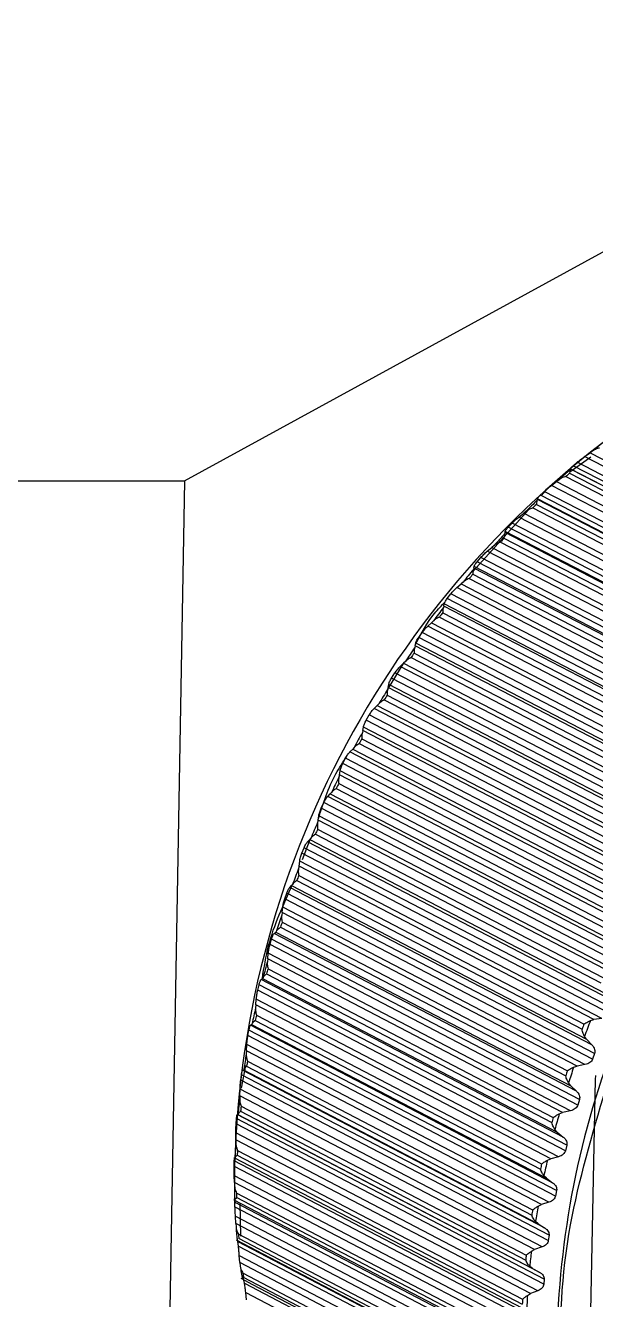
# Model space of a CAD drawing. Header units: millimetres. Extents: x 0 to 279, y 0 to 216.
# Drawn here: x 97.916 to 99.852, y 53.531 to 57.854 of the extents above; entities that cross this region are included whole.
import ezdxf

# ---------------------------------------------------------------- set-up
doc = ezdxf.new("R2010")
doc.units = ezdxf.units.MM

msp = doc.modelspace()

# ---------------------------------------------------------------- linework, layer by layer
at = {"color": 7, "linetype": 'Continuous', "lineweight": 25}
for p, q in [((98.456, 56.3089), (102.401, 58.4647)), ((99.7645, 56.339), (99.8354, 56.39)), ((99.8147, 56.391), (99.8332, 56.4041)), ((100.8417, 55.8593), (99.8147, 56.391)), ((99.8423, 56.4107), (99.8332, 56.4041)), ((99.8332, 56.4041), (100.8356, 55.8852)), ((99.7638, 56.3346), (100.7333, 55.8325)), ((99.7674, 56.3489), (99.7661, 56.3502)), ((100.7932, 55.8184), (99.7661, 56.3502)), ((99.7674, 56.3489), (99.7667, 56.3472)), ((100.7698, 55.8299), (99.7674, 56.3489)), ((99.7759, 56.3603), (99.7897, 56.3719)), ((100.8219, 55.8187), (99.7759, 56.3603)), ((100.8357, 55.8303), (99.7897, 56.3719)), ((96.9124, 56.3089), (98.456, 56.3089)), ((98.456, 56.3089), (98.3844, 52.2561)), ((99.702, 56.2932), (99.7194, 56.3062)), ((100.729, 55.7612), (99.702, 56.2932)), ((99.7281, 56.3129), (99.7194, 56.3062)), ((99.7194, 56.3062), (100.7218, 55.7871)), ((99.7511, 56.3233), (100.7207, 55.8212)), ((99.6549, 56.2455), (99.6539, 56.2431)), ((99.6549, 56.2455), (99.6544, 56.2484)), ((100.6813, 55.7164), (99.6544, 56.2484)), ((100.6573, 55.7263), (99.6549, 56.2455)), ((99.6645, 56.2605), (99.6779, 56.2732)), ((100.7104, 55.7187), (99.6645, 56.2605)), ((100.7239, 55.7314), (99.6779, 56.2732)), ((99.436, 56.0029), (99.6258, 56.2117)), ((99.6162, 56.2056), (99.6081, 56.199)), ((99.6386, 56.2168), (100.6081, 55.7145)), ((99.651, 56.2291), (100.6205, 55.7268)), ((99.5556, 56.1517), (99.5687, 56.1654)), ((100.6147, 55.6234), (99.5687, 56.1654)), ((99.5917, 56.1861), (99.6081, 56.199)), ((100.6186, 55.6539), (99.5917, 56.1861)), ((99.6081, 56.199), (100.6104, 55.6796)), ((99.5411, 56.1146), (100.5106, 55.6121)), ((99.5453, 56.1332), (99.544, 56.13)), ((99.5453, 56.1332), (99.5453, 56.1375)), ((100.5723, 55.6053), (99.5453, 56.1375)), ((100.5476, 55.6137), (99.5453, 56.1332)), ((100.6016, 55.6096), (99.5556, 56.1517)), ((99.4845, 56.0703), (99.4998, 56.0829)), ((100.5114, 55.538), (99.4845, 56.0703)), ((99.5074, 56.0896), (99.4998, 56.0829)), ((99.4998, 56.0829), (100.502, 55.5634)), ((99.5291, 56.1014), (100.4986, 55.5989)), ((99.4501, 56.0344), (99.4628, 56.0491)), ((100.496, 55.4921), (99.4501, 56.0344)), ((100.5086, 55.5069), (99.4628, 56.0491)), ((99.4349, 55.9919), (100.4043, 55.4892)), ((99.4391, 56.0124), (99.4376, 56.0085)), ((99.4391, 56.0124), (99.4397, 56.0183)), ((100.4413, 55.4927), (99.4391, 56.0124)), ((100.4666, 55.4858), (99.4397, 56.0183)), ((99.3811, 55.9467), (99.3953, 55.9589)), ((100.4079, 55.4141), (99.3811, 55.9467)), ((99.4024, 55.9655), (99.3953, 55.9589)), ((99.3953, 55.9589), (100.3975, 55.4391)), ((99.4233, 55.9778), (100.3927, 55.475)), ((99.3485, 55.9095), (99.3606, 55.9251)), ((100.3943, 55.367), (99.3485, 55.9095)), ((100.4065, 55.3826), (99.3606, 55.9251)), ((99.3329, 55.8616), (100.3022, 55.3587)), ((99.337, 55.8841), (99.3355, 55.8794)), ((99.337, 55.8841), (99.3381, 55.8915)), ((100.3392, 55.3642), (99.337, 55.8841)), ((100.3649, 55.3588), (99.3381, 55.8915)), ((99.2822, 55.8159), (99.2952, 55.8276)), ((100.3089, 55.2831), (99.2822, 55.8159)), ((99.3018, 55.834), (99.2952, 55.8276)), ((99.2952, 55.8276), (100.2973, 55.3076)), ((99.3219, 55.8467), (100.2912, 55.3438)), ((99.2514, 55.7777), (99.263, 55.7941)), ((100.2972, 55.235), (99.2514, 55.7777)), ((100.3087, 55.2514), (99.263, 55.7941)), ((99.2358, 55.7246), (100.2051, 55.2215)), ((99.2398, 55.749), (99.2381, 55.7436)), ((99.2398, 55.749), (99.2412, 55.7579)), ((100.2419, 55.2288), (99.2398, 55.749)), ((100.268, 55.225), (99.2412, 55.7579)), ((99.1458, 55.6), (99.2025, 55.6922)), ((99.1882, 55.6788), (99.2001, 55.6898)), ((99.2062, 55.696), (99.2001, 55.6898)), ((99.2001, 55.6898), (100.2022, 55.1696)), ((99.2254, 55.709), (100.1946, 55.2059)), ((99.1596, 55.6398), (99.1705, 55.6569)), ((100.2052, 55.0969), (99.1596, 55.6398)), ((100.2161, 55.114), (99.1705, 55.6569)), ((100.2149, 55.1458), (99.1882, 55.6788)), ((99.1479, 55.6079), (99.1461, 55.6018)), ((99.1479, 55.6079), (99.1497, 55.6183)), ((100.1499, 55.0875), (99.1479, 55.6079)), ((100.1763, 55.0852), (99.1497, 55.6183)), ((99.1162, 55.5524), (99.1107, 55.5465)), ((99.1345, 55.5656), (100.1036, 55.0622)), ((99.1443, 55.5818), (100.1135, 55.0784)), ((99.0735, 55.4968), (99.0837, 55.5145)), ((100.1292, 54.9713), (99.0837, 55.5145)), ((99.1, 55.5362), (99.1107, 55.5465)), ((100.1265, 55.0029), (99.1, 55.5362)), ((99.1107, 55.5465), (100.1127, 55.026)), ((99.062, 55.4617), (99.064, 55.4736)), ((100.0905, 54.9403), (99.064, 55.4736)), ((100.119, 54.9535), (99.0735, 55.4968)), ((99.0588, 55.434), (100.0279, 54.9304)), ((99.062, 55.4617), (99.0602, 55.455)), ((100.0639, 54.9411), (99.062, 55.4617)), ((99.0179, 55.389), (99.0275, 55.3984)), ((100.0443, 54.8555), (99.0179, 55.389)), ((99.0325, 55.4041), (99.0275, 55.3984)), ((99.0275, 55.3984), (100.0293, 54.8777)), ((99.0497, 55.4173), (100.0188, 54.9137)), ((98.9937, 55.3494), (99.003, 55.3676)), ((100.0391, 54.8059), (98.9937, 55.3494)), ((100.0485, 54.8241), (99.003, 55.3676)), ((98.9826, 55.3114), (98.9808, 55.304)), ((98.9826, 55.3114), (98.9847, 55.3248)), ((99.9843, 54.7905), (98.9826, 55.3114)), ((100.0111, 54.7911), (98.9847, 55.3248)), ((98.9554, 55.2519), (98.951, 55.2466)), ((98.9716, 55.2651), (99.9406, 54.7612)), ((98.98, 55.2821), (99.9489, 54.7783)), ((98.9206, 55.1986), (98.9292, 55.2171)), ((99.9745, 54.6735), (98.9292, 55.2171)), ((98.9425, 55.2381), (98.951, 55.2466)), ((99.9688, 54.7044), (98.9425, 55.2381)), ((98.951, 55.2466), (99.9527, 54.7257)), ((98.9101, 55.1578), (98.9123, 55.1726)), ((99.9386, 54.6388), (98.9123, 55.1726)), ((99.966, 54.6549), (98.9206, 55.1986)), ((98.9082, 55.1272), (99.8771, 54.6232)), ((98.9101, 55.1578), (98.9084, 55.1498)), ((99.9118, 54.6367), (98.9101, 55.1578)), ((98.8564, 55.0242), (98.8842, 55.0951)), ((98.8742, 55.0845), (98.8816, 55.0919)), ((99.9005, 54.5506), (98.8742, 55.0845)), ((98.8855, 55.0968), (98.8816, 55.0919)), ((98.8816, 55.0919), (99.8833, 54.5708)), ((98.9007, 55.1098), (99.8696, 54.6058)), ((98.8548, 55.0453), (98.8625, 55.0641)), ((99.9, 54.5014), (98.8548, 55.0453)), ((99.9077, 54.5202), (98.8625, 55.0641)), ((98.8451, 55.0019), (98.8435, 54.9933)), ((98.8451, 55.0019), (98.8473, 55.0181)), ((99.8467, 54.4807), (98.8451, 55.0019)), ((99.8735, 54.484), (98.8473, 55.0181)), ((98.8374, 54.9525), (99.8061, 54.4483)), ((98.844, 54.97), (99.8128, 54.4658)), ((98.7967, 54.8905), (98.8034, 54.9095)), ((99.8485, 54.3654), (98.8034, 54.9095)), ((98.8136, 54.9291), (98.8199, 54.9354)), ((99.8397, 54.395), (98.8136, 54.9291)), ((98.8233, 54.9398), (98.8199, 54.9354)), ((98.8199, 54.9354), (99.8214, 54.414)), ((98.788, 54.8447), (98.79, 54.8622)), ((99.816, 54.328), (98.79, 54.8622)), ((99.8418, 54.3464), (98.7967, 54.8905)), ((98.788, 54.8447), (98.7865, 54.8356)), ((99.7894, 54.3233), (98.788, 54.8447)), ((98.7609, 54.7729), (98.7662, 54.7779)), ((98.769, 54.7818), (98.7662, 54.7779)), ((98.7662, 54.7779), (99.7676, 54.2564)), ((98.782, 54.7941), (99.7506, 54.2897)), ((98.7878, 54.8118), (99.7564, 54.3074)), ((98.7466, 54.7352), (98.7522, 54.7541)), ((99.7915, 54.1909), (98.7466, 54.7352)), ((99.7972, 54.2099), (98.7522, 54.7541)), ((99.7868, 54.2385), (98.7609, 54.7729)), ((98.739, 54.6872), (98.7378, 54.6775)), ((98.739, 54.6872), (98.7408, 54.7059)), ((99.7403, 54.1656), (98.739, 54.6872)), ((99.7667, 54.1715), (98.7408, 54.7059)), ((98.7398, 54.6533), (99.7083, 54.1487)), ((98.7165, 54.6168), (98.7208, 54.6206)), ((99.7423, 54.0823), (98.7165, 54.6168)), ((98.7231, 54.6239), (98.7208, 54.6206)), ((98.7208, 54.6206), (99.722, 54.0988)), ((98.735, 54.6357), (99.7035, 54.1311)), ((98.7047, 54.5803), (98.7094, 54.5991)), ((99.7495, 54.0358), (98.7047, 54.5803)), ((99.7542, 54.0547), (98.7094, 54.5991)), ((98.6986, 54.5304), (98.6975, 54.5202)), ((98.6986, 54.5304), (98.7, 54.5502)), ((99.6997, 54.0085), (98.6986, 54.5304)), ((99.7258, 54.0156), (98.7, 54.5502)), ((98.6967, 54.4782), (99.665, 53.9734)), ((98.7005, 54.4956), (99.6688, 53.9909)), ((99.8347, 54.4775), (99.8467, 54.4807)), ((99.8735, 54.484), (99.8467, 54.4807)), ((98.6715, 54.4267), (98.6751, 54.4454)), ((99.7198, 53.9007), (98.6751, 54.4454)), ((98.6806, 54.4619), (98.684, 54.4643)), ((99.7063, 53.9271), (98.6806, 54.4619)), ((98.6859, 54.467), (98.684, 54.4643)), ((98.684, 54.4643), (99.6851, 53.9424)), ((98.6669, 54.3751), (98.6679, 54.396)), ((99.6936, 53.8612), (98.6679, 54.396)), ((99.7162, 53.8821), (98.6715, 54.4267)), ((99.8214, 54.414), (99.8144, 54.4239)), ((99.8214, 54.414), (99.8397, 54.395)), ((98.6669, 54.3751), (98.6661, 54.3645)), ((99.6679, 53.8531), (98.6669, 54.3751)), ((99.8485, 54.3654), (99.8418, 54.3464)), ((98.6494, 54.2477), (98.6642, 54.3252)), ((98.6535, 54.309), (98.6561, 54.31)), ((99.6791, 53.7741), (98.6535, 54.309)), ((98.6575, 54.3122), (98.6561, 54.31)), ((98.6561, 54.31), (99.6571, 53.7879)), ((98.6671, 54.3226), (99.6353, 53.8176)), ((98.67, 54.3397), (99.6382, 53.8348)), ((99.7776, 54.3195), (99.7894, 54.3233)), ((99.816, 54.328), (99.7894, 54.3233)), ((98.647, 54.2755), (98.6496, 54.2938)), ((99.6915, 53.7307), (98.647, 54.2755)), ((99.6941, 53.749), (98.6496, 54.2938)), ((99.7676, 54.2564), (99.76, 54.2657)), ((99.7676, 54.2564), (99.7868, 54.2385)), ((99.8215, 52.7181), (99.8513, 54.2771)), ((99.8513, 54.2771), (99.8525, 54.2913)), ((98.6441, 54.2224), (98.6437, 54.2115)), ((98.6441, 54.2224), (98.6447, 54.2443)), ((99.645, 53.7003), (98.6441, 54.2224)), ((99.6702, 53.7093), (98.6447, 54.2443)), ((98.6467, 54.1698), (99.6147, 53.6647)), ((98.6485, 54.1866), (99.6166, 53.6815)), ((99.7667, 54.1715), (99.7403, 54.1656)), ((99.7972, 54.2099), (99.7915, 54.1909)), ((98.6315, 54.1276), (98.6329, 54.1454)), ((99.6759, 53.5826), (98.6315, 54.1276)), ((99.6773, 53.6005), (98.6329, 54.1454)), ((98.6354, 54.1591), (98.6372, 54.1587)), ((99.6608, 53.6241), (98.6354, 54.1591)), ((98.6381, 54.1602), (98.6372, 54.1587)), ((98.6372, 54.1587), (99.638, 53.6365)), ((99.7287, 54.1613), (99.7403, 54.1656)), ((98.6304, 54.0733), (98.6304, 54.0961)), ((99.6558, 53.5609), (98.6304, 54.0961)), ((99.722, 54.0988), (99.714, 54.1076)), ((99.722, 54.0988), (99.7423, 54.0823)), ((98.6304, 54.0733), (98.6303, 54.062)), ((99.6311, 53.551), (98.6304, 54.0733)), ((99.7542, 54.0547), (99.7495, 54.0358)), ((98.625, 53.9838), (98.6253, 54.0011)), ((99.6695, 53.456), (98.6253, 54.0011)), ((98.6262, 54.0119), (99.6272, 53.4893)), ((98.6264, 54.0133), (98.6274, 54.0113)), ((98.6279, 54.0122), (98.6274, 54.0113)), ((98.6354, 54.0208), (99.6033, 53.5156)), ((98.6362, 54.0372), (99.6041, 53.5319)), ((99.6883, 54.0038), (99.6997, 54.0085)), ((99.7258, 54.0156), (99.6997, 54.0085)), ((98.625, 53.9838), (99.6692, 53.4387)), ((98.6259, 53.9286), (98.6253, 53.9522)), ((98.6253, 53.9522), (99.6505, 53.4169)), ((98.6259, 53.9286), (98.6262, 53.9171)), ((99.6265, 53.4062), (98.6259, 53.9286)), ((99.6851, 53.9424), (99.6766, 53.9506)), ((99.6851, 53.9424), (99.7063, 53.9271)), ((98.6241, 53.8698), (99.625, 53.3471)), ((98.6256, 53.8875), (98.627, 53.857)), ((98.6264, 53.8722), (98.6267, 53.8688)), ((98.6269, 53.869), (98.6267, 53.8688)), ((99.6008, 53.387), (98.6331, 53.8924)), ((99.601, 53.3712), (98.6333, 53.8766)), ((99.7198, 53.9007), (99.7162, 53.8821)), ((98.6275, 53.8452), (98.6268, 53.8618)), ((98.6268, 53.8618), (99.6708, 53.3165)), ((98.6275, 53.8452), (99.6716, 53.2999)), ((99.6567, 53.8479), (99.6679, 53.8531)), ((99.6936, 53.8612), (99.6679, 53.8531)), ((98.6306, 53.7893), (98.6292, 53.8135)), ((98.6292, 53.8135), (99.6543, 53.2781)), ((98.6306, 53.7893), (98.6312, 53.7775)), ((99.631, 53.2667), (98.6306, 53.7893)), ((99.6571, 53.7879), (99.648, 53.7955)), ((99.6571, 53.7879), (99.6791, 53.7741)), ((99.6068, 53.2476), (98.6392, 53.7531)), ((99.6081, 53.2325), (98.6405, 53.738)), ((99.6941, 53.749), (99.6915, 53.7307)), ((98.6312, 53.7333), (99.6319, 53.2105)), ((98.6391, 53.7124), (98.6372, 53.7283)), ((98.6372, 53.7283), (99.6811, 53.1829)), ((98.6391, 53.7124), (99.683, 53.1671)), ((99.6341, 53.6947), (99.645, 53.7003)), ((99.6702, 53.7093), (99.645, 53.7003)), ((98.6444, 53.6561), (98.6423, 53.6809)), ((98.6423, 53.6809), (99.6672, 53.1454)), ((98.6444, 53.6561), (98.6455, 53.6442)), ((99.6447, 53.1335), (98.6444, 53.6561)), ((99.622, 53.1146), (98.6545, 53.6202)), ((99.638, 53.6365), (99.6285, 53.6434)), ((99.638, 53.6365), (99.6608, 53.6241)), ((98.6473, 53.6032), (98.6871, 53.5823)), ((98.6597, 53.5865), (98.6567, 53.6014)), ((99.6243, 53.1002), (98.6568, 53.6058)), ((98.6597, 53.5865), (99.7034, 53.041)), ((98.6871, 53.5823), (99.6479, 53.0802)), ((99.6773, 53.6005), (99.6759, 53.5826)), ((98.6673, 53.5301), (98.6643, 53.5553)), ((98.6643, 53.5553), (99.6891, 53.0197)), ((99.6206, 53.5451), (99.6311, 53.551)), ((99.6558, 53.5609), (99.6311, 53.551))]:
    msp.add_line(p, q, dxfattribs=at)
at = {"color": 8, "linetype": 'Continuous', "lineweight": 25}
msp.add_line((98.6474, 53.7459), (98.6451, 53.8589), dxfattribs=at)
at = {"color": 7, "linetype": 'Continuous', "lineweight": 25}
for centre, radius, start, end in [((101.8178, 53.9042), 3.1923, 124.8766, 180.3002), ((101.3597, 54.528), 2.4181, 127.6829, 128.8676), ((101.5191, 54.3379), 2.6661, 131.0923, 132.2025), ((101.5345, 54.3307), 2.6741, 131.4664, 131.8292), ((101.6831, 54.1634), 2.9057, 134.2953, 135.3437), ((101.6991, 54.1557), 2.9144, 134.6485, 134.9912), ((101.8445, 54.0092), 3.1289, 137.328, 138.3261), ((101.861, 54.0011), 3.1383, 137.6642, 137.9905), ((101.9955, 53.8791), 3.3283, 140.2227, 141.1806), ((102.0125, 53.8705), 3.3383, 140.5453, 140.8584), ((102.1284, 53.7754), 3.4968, 143.0084, 143.9353), ((102.1457, 53.7666), 3.5073, 143.3205, 143.6235), ((102.236, 53.6995), 3.6285, 145.7113, 146.6157), ((102.2536, 53.6903), 3.6394, 146.0159, 146.3115), ((102.3118, 53.6509), 3.7185, 148.3558, 149.2456), ((102.3297, 53.6417), 3.7297, 148.6554, 148.9462), ((102.3508, 53.6283), 3.7636, 150.9647, 151.8473), ((102.3688, 53.619), 3.7749, 151.2618, 151.5503), ((102.3493, 53.6289), 3.762, 153.5598, 154.4427), ((102.3673, 53.6195), 3.7734, 153.8569, 154.1455), ((102.3055, 53.6488), 3.7139, 156.1628, 157.0533), ((102.3234, 53.6395), 3.7251, 156.4624, 156.7535), ((102.2194, 53.6836), 3.621, 158.7953, 159.701), ((102.2369, 53.6744), 3.6319, 159.1, 159.3961), ((102.0926, 53.7281), 3.4867, 161.48, 162.4088), ((102.1098, 53.719), 3.4972, 161.7925, 162.096), ((101.929, 53.777), 3.3159, 164.2407, 165.201), ((101.9457, 53.7681), 3.3259, 164.5637, 164.8775), ((101.7337, 53.825), 3.1147, 167.103, 168.1041), ((101.7498, 53.8162), 3.1241, 167.4396, 167.7669), ((103.2236, 53.1617), 3.6353, 158.7814, 159.6847), ((103.2185, 53.1643), 3.646, 159.0856, 159.3809), ((101.5132, 53.8674), 2.8901, 170.0951, 171.1473), ((101.5286, 53.8588), 2.8988, 170.4489, 170.7928), ((103.0906, 53.2093), 3.5104, 161.7714, 162.0742), ((103.0961, 53.2066), 3.5002, 161.4593, 162.3857), ((101.275, 53.9), 2.6498, 173.2483, 174.3631), ((101.2897, 53.8914), 2.6577, 173.6232, 173.9876), ((102.9255, 53.2587), 3.338, 164.5359, 164.8491), ((102.9314, 53.2558), 3.3283, 164.2131, 165.1711), ((101.0274, 53.9195), 2.4014, 176.5978, 177.7881), ((101.0414, 53.911), 2.4085, 176.998, 177.3871), ((102.7348, 53.3043), 3.1258, 167.0686, 168.0674), ((102.7283, 53.3073), 3.1349, 167.4053, 167.7318), ((100.7787, 53.9239), 2.1526, 180.1829, 181.463), ((100.7919, 53.9155), 2.159, 180.6133, 181.0318), ((102.5058, 53.3502), 2.9083, 170.408, 170.7512), ((102.5129, 53.3471), 2.8998, 170.054, 171.104), ((100.5369, 53.9123), 1.9104, 184.0474, 185.4333), ((100.5494, 53.9039), 1.9161, 184.5134, 184.9664), ((102.2733, 53.3801), 2.6579, 173.2007, 174.3133), ((102.2655, 53.3833), 2.6657, 173.5759, 173.9396), ((100.3095, 53.8852), 1.6813, 188.2395, 189.7484), ((100.3212, 53.8766), 1.6863, 188.747, 189.2402), ((102.0156, 53.4032), 2.415, 176.9446, 177.333), ((102.0242, 53.4), 2.4079, 176.5439, 177.732)]:
    msp.add_arc(centre, radius, start, end, dxfattribs=at)
at = {"color": 8, "linetype": 'Continuous', "lineweight": 25}
msp.add_arc((102.7184, 53.3347), 2.9985, 157.114, 177.8467, dxfattribs=at)
at = {"color": 7, "linetype": 'Continuous', "lineweight": 25}
for points, knots in [([(99.8659, 56.4202), (99.8609, 56.419), (99.8524, 56.417), (99.8452, 56.4125), (99.8423, 56.4107)], [0, 0, 0, 0, 0.593636, 1, 1, 1, 1]), ([(99.7897, 56.3719), (99.7914, 56.3733), (99.7949, 56.3762), (99.8013, 56.3811), (99.8081, 56.3862), (99.8125, 56.3893), (99.8147, 56.391)], [0, 0, 0, 0, 0.216357, 0.445782, 0.71228, 1, 1, 1, 1]), ([(99.7667, 56.3472), (99.7662, 56.3462), (99.7649, 56.3435), (99.7642, 56.3379), (99.7638, 56.3346)], [0, 0, 0, 0, 0.4063641, 1, 1, 1, 1]), ([(99.7661, 56.3502), (99.7661, 56.3504), (99.7661, 56.3509), (99.7677, 56.3529), (99.7707, 56.3559), (99.7742, 56.3589), (99.7759, 56.3603)], [0, 0, 0, 0, 0.2587948, 0.4991279, 0.756621, 1, 1, 1, 1]), ([(99.6712, 56.2615), (99.6802, 56.2723), (99.6994, 56.2953), (99.721, 56.3089), (99.7325, 56.3161)], [0, 0, 0, 0, 0.467764, 1, 1, 1, 1]), ([(99.6779, 56.2732), (99.6796, 56.2747), (99.6831, 56.2779), (99.6892, 56.2831), (99.6957, 56.2884), (99.6998, 56.2915), (99.702, 56.2932)], [0, 0, 0, 0, 0.2163567, 0.4457821, 0.7122805, 1, 1, 1, 1]), ([(99.7511, 56.3233), (99.7462, 56.3219), (99.7378, 56.3194), (99.7309, 56.3148), (99.7281, 56.3129)], [0, 0, 0, 0, 0.593636, 1, 1, 1, 1]), ([(99.6544, 56.2484), (99.6544, 56.2487), (99.6545, 56.2495), (99.6563, 56.252), (99.6594, 56.2556), (99.6628, 56.2589), (99.6645, 56.2605)], [0, 0, 0, 0, 0.258795, 0.499128, 0.756621, 1, 1, 1, 1]), ([(99.6386, 56.2168), (99.6337, 56.2152), (99.6255, 56.2124), (99.6189, 56.2076), (99.6162, 56.2056)], [0, 0, 0, 0, 0.593636, 1, 1, 1, 1]), ([(99.6539, 56.2431), (99.6534, 56.2418), (99.652, 56.2387), (99.6514, 56.2327), (99.651, 56.2291)], [0, 0, 0, 0, 0.406364, 1, 1, 1, 1]), ([(99.5687, 56.1654), (99.5704, 56.1671), (99.5737, 56.1705), (99.5796, 56.1759), (99.5858, 56.1813), (99.5897, 56.1844), (99.5917, 56.1861)], [0, 0, 0, 0, 0.216357, 0.445782, 0.71228, 1, 1, 1, 1]), ([(99.544, 56.13), (99.5434, 56.1285), (99.5419, 56.1248), (99.5414, 56.1184), (99.5411, 56.1146)], [0, 0, 0, 0, 0.406364, 1, 1, 1, 1]), ([(99.5453, 56.1375), (99.5454, 56.138), (99.5456, 56.1391), (99.5475, 56.1422), (99.5506, 56.1462), (99.554, 56.1499), (99.5556, 56.1517)], [0, 0, 0, 0, 0.258794, 0.499128, 0.756621, 1, 1, 1, 1]), ([(99.4628, 56.0491), (99.4643, 56.0509), (99.4676, 56.0545), (99.4731, 56.0601), (99.479, 56.0657), (99.4826, 56.0688), (99.4845, 56.0703)], [0, 0, 0, 0, 0.216357, 0.445782, 0.71228, 1, 1, 1, 1]), ([(99.5291, 56.1014), (99.5243, 56.0996), (99.5162, 56.0965), (99.51, 56.0916), (99.5074, 56.0896)], [0, 0, 0, 0, 0.593636, 1, 1, 1, 1]), ([(99.4397, 56.0183), (99.4398, 56.019), (99.4402, 56.0204), (99.4421, 56.024), (99.4452, 56.0285), (99.4485, 56.0325), (99.4501, 56.0344)], [0, 0, 0, 0, 0.258794, 0.499128, 0.75662, 1, 1, 1, 1]), ([(99.4376, 56.0085), (99.437, 56.0068), (99.4355, 56.0027), (99.4351, 55.9959), (99.4349, 55.9919)], [0, 0, 0, 0, 0.406364, 1, 1, 1, 1]), ([(99.3606, 55.9251), (99.3621, 55.927), (99.3652, 55.9308), (99.3705, 55.9366), (99.376, 55.9422), (99.3794, 55.9452), (99.3811, 55.9467)], [0, 0, 0, 0, 0.2163567, 0.4457821, 0.7122805, 1, 1, 1, 1]), ([(99.4233, 55.9778), (99.4186, 55.9758), (99.4107, 55.9724), (99.4048, 55.9675), (99.4024, 55.9655)], [0, 0, 0, 0, 0.5936359, 1, 1, 1, 1]), ([(99.2406, 55.7542), (99.2606, 55.7914), (99.2897, 55.8455), (99.3288, 55.8859), (99.3411, 55.8986)], [0, 0, 0, 0, 0.685518, 1, 1, 1, 1]), ([(99.3381, 55.8915), (99.3383, 55.8924), (99.3387, 55.8941), (99.3408, 55.8982), (99.3438, 55.9033), (99.347, 55.9075), (99.3485, 55.9095)], [0, 0, 0, 0, 0.2617626, 0.5041037, 0.7592028, 1, 1, 1, 1]), ([(99.3355, 55.8794), (99.3348, 55.8776), (99.3333, 55.8729), (99.333, 55.8658), (99.3329, 55.8616)], [0, 0, 0, 0, 0.406364, 1, 1, 1, 1]), ([(99.263, 55.7941), (99.2644, 55.7961), (99.2674, 55.8), (99.2723, 55.8059), (99.2775, 55.8116), (99.2805, 55.8144), (99.2822, 55.8159)], [0, 0, 0, 0, 0.216357, 0.445782, 0.71228, 1, 1, 1, 1]), ([(99.3219, 55.8467), (99.3173, 55.8446), (99.3096, 55.841), (99.304, 55.836), (99.3018, 55.834)], [0, 0, 0, 0, 0.5936359, 1, 1, 1, 1]), ([(99.2412, 55.7579), (99.2415, 55.759), (99.242, 55.7611), (99.2441, 55.7657), (99.2471, 55.7713), (99.25, 55.7756), (99.2514, 55.7777)], [0, 0, 0, 0, 0.266733, 0.513157, 0.763681, 1, 1, 1, 1]), ([(99.2381, 55.7436), (99.2375, 55.7415), (99.2359, 55.7364), (99.2359, 55.729), (99.2358, 55.7246)], [0, 0, 0, 0, 0.406364, 1, 1, 1, 1]), ([(99.2254, 55.709), (99.221, 55.7068), (99.2135, 55.703), (99.2083, 55.698), (99.2062, 55.696)], [0, 0, 0, 0, 0.593636, 1, 1, 1, 1]), ([(99.1497, 55.6183), (99.15, 55.6196), (99.1505, 55.6221), (99.1526, 55.6273), (99.1556, 55.6332), (99.1583, 55.6377), (99.1596, 55.6398)], [0, 0, 0, 0, 0.272489, 0.523904, 0.768805, 1, 1, 1, 1]), ([(99.1705, 55.6569), (99.1718, 55.659), (99.1746, 55.6631), (99.1792, 55.6691), (99.1839, 55.6746), (99.1868, 55.6774), (99.1882, 55.6788)], [0, 0, 0, 0, 0.216357, 0.445782, 0.71228, 1, 1, 1, 1]), ([(99.1461, 55.6018), (99.1455, 55.5995), (99.144, 55.594), (99.1442, 55.5863), (99.1443, 55.5818)], [0, 0, 0, 0, 0.406364, 1, 1, 1, 1]), ([(99.1345, 55.5656), (99.1302, 55.5633), (99.123, 55.5593), (99.1182, 55.5544), (99.1162, 55.5524)], [0, 0, 0, 0, 0.5936359, 1, 1, 1, 1]), ([(99.0837, 55.5145), (99.0849, 55.5165), (99.0875, 55.5208), (99.0917, 55.5268), (99.0961, 55.5323), (99.0986, 55.5349), (99.1, 55.5362)], [0, 0, 0, 0, 0.216357, 0.445782, 0.71228, 1, 1, 1, 1]), ([(99.064, 55.4736), (99.0643, 55.4751), (99.0649, 55.478), (99.067, 55.4838), (99.0698, 55.4901), (99.0723, 55.4946), (99.0735, 55.4968)], [0, 0, 0, 0, 0.278605, 0.535738, 0.774569, 1, 1, 1, 1]), ([(99.0602, 55.455), (99.0596, 55.4525), (99.0582, 55.4465), (99.0586, 55.4387), (99.0588, 55.434)], [0, 0, 0, 0, 0.406364, 1, 1, 1, 1]), ([(99.003, 55.3676), (99.0042, 55.3697), (99.0066, 55.374), (99.0104, 55.38), (99.0144, 55.3854), (99.0167, 55.3878), (99.0179, 55.389)], [0, 0, 0, 0, 0.216357, 0.445782, 0.71228, 1, 1, 1, 1]), ([(99.0497, 55.4173), (99.0456, 55.4149), (99.0387, 55.4108), (99.0343, 55.406), (99.0325, 55.4041)], [0, 0, 0, 0, 0.593636, 1, 1, 1, 1]), ([(98.911, 55.1635), (98.9276, 55.2154), (98.9514, 55.2892), (98.9938, 55.3543), (99.0065, 55.3737)], [0, 0, 0, 0, 0.702693, 1, 1, 1, 1]), ([(98.9847, 55.3248), (98.985, 55.3264), (98.9857, 55.3297), (98.9877, 55.336), (98.9904, 55.3426), (98.9926, 55.3472), (98.9937, 55.3494)], [0, 0, 0, 0, 0.284219, 0.546962, 0.780082, 1, 1, 1, 1]), ([(98.9808, 55.304), (98.9803, 55.3014), (98.9789, 55.2949), (98.9796, 55.2869), (98.98, 55.2821)], [0, 0, 0, 0, 0.406364, 1, 1, 1, 1]), ([(98.9716, 55.2651), (98.9677, 55.2626), (98.9611, 55.2584), (98.957, 55.2537), (98.9554, 55.2519)], [0, 0, 0, 0, 0.593636, 1, 1, 1, 1]), ([(98.9292, 55.2171), (98.9302, 55.2193), (98.9324, 55.2237), (98.9358, 55.2296), (98.9394, 55.2348), (98.9414, 55.237), (98.9425, 55.2381)], [0, 0, 0, 0, 0.216357, 0.445782, 0.71228, 1, 1, 1, 1]), ([(98.9123, 55.1726), (98.9126, 55.1745), (98.9133, 55.1781), (98.9153, 55.1849), (98.9177, 55.1918), (98.9197, 55.1964), (98.9206, 55.1986)], [0, 0, 0, 0, 0.2877497, 0.5542199, 0.7836665, 1, 1, 1, 1]), ([(98.9084, 55.1498), (98.9079, 55.147), (98.9068, 55.1402), (98.9077, 55.132), (98.9082, 55.1272)], [0, 0, 0, 0, 0.406364, 1, 1, 1, 1]), ([(98.8625, 55.0641), (98.8634, 55.0663), (98.8653, 55.0707), (98.8684, 55.0765), (98.8715, 55.0815), (98.8733, 55.0835), (98.8742, 55.0845)], [0, 0, 0, 0, 0.216357, 0.445782, 0.71228, 1, 1, 1, 1]), ([(98.9007, 55.1098), (98.897, 55.1073), (98.8907, 55.103), (98.887, 55.0986), (98.8855, 55.0968)], [0, 0, 0, 0, 0.5936359, 1, 1, 1, 1]), ([(98.8473, 55.0181), (98.8476, 55.0201), (98.8482, 55.024), (98.85, 55.0312), (98.8522, 55.0384), (98.854, 55.043), (98.8548, 55.0453)], [0, 0, 0, 0, 0.28775, 0.55422, 0.783666, 1, 1, 1, 1]), ([(98.8435, 54.9933), (98.8431, 54.9904), (98.8421, 54.9833), (98.8433, 54.975), (98.844, 54.97)], [0, 0, 0, 0, 0.4063641, 1, 1, 1, 1]), ([(98.8374, 54.9525), (98.8338, 54.95), (98.8279, 54.9457), (98.8246, 54.9415), (98.8233, 54.9398)], [0, 0, 0, 0, 0.5936359, 1, 1, 1, 1]), ([(98.7206, 54.6204), (98.7264, 54.6576), (98.7428, 54.7631), (98.7917, 54.8704), (98.8234, 54.9399)], [0, 0, 0, 0, 0.3523818, 1, 1, 1, 1]), ([(98.8034, 54.9095), (98.8042, 54.9116), (98.8059, 54.9161), (98.8085, 54.9217), (98.8112, 54.9265), (98.8128, 54.9282), (98.8136, 54.9291)], [0, 0, 0, 0, 0.216357, 0.445782, 0.71228, 1, 1, 1, 1]), ([(98.79, 54.8622), (98.7903, 54.8644), (98.7908, 54.8686), (98.7924, 54.8761), (98.7944, 54.8835), (98.7959, 54.8882), (98.7967, 54.8905)], [0, 0, 0, 0, 0.28775, 0.55422, 0.783666, 1, 1, 1, 1]), ([(98.7865, 54.8356), (98.7862, 54.8325), (98.7854, 54.8251), (98.7869, 54.8167), (98.7878, 54.8118)], [0, 0, 0, 0, 0.406364, 1, 1, 1, 1]), ([(98.782, 54.7941), (98.7787, 54.7916), (98.7731, 54.7874), (98.7702, 54.7834), (98.769, 54.7818)], [0, 0, 0, 0, 0.593636, 1, 1, 1, 1]), ([(98.7408, 54.7059), (98.7411, 54.7082), (98.7416, 54.7127), (98.7429, 54.7205), (98.7446, 54.7282), (98.7459, 54.7329), (98.7466, 54.7352)], [0, 0, 0, 0, 0.2877497, 0.5542199, 0.7836665, 1, 1, 1, 1]), ([(98.7522, 54.7541), (98.7529, 54.7563), (98.7544, 54.7607), (98.7566, 54.7662), (98.7589, 54.7707), (98.7602, 54.7721), (98.7609, 54.7729)], [0, 0, 0, 0, 0.216357, 0.445782, 0.71228, 1, 1, 1, 1]), ([(98.7378, 54.6775), (98.7375, 54.6744), (98.7369, 54.6667), (98.7387, 54.6583), (98.7398, 54.6533)], [0, 0, 0, 0, 0.406364, 1, 1, 1, 1]), ([(98.7094, 54.5991), (98.71, 54.6013), (98.7111, 54.6057), (98.713, 54.6109), (98.7149, 54.615), (98.7159, 54.6162), (98.7165, 54.6168)], [0, 0, 0, 0, 0.216357, 0.445782, 0.71228, 1, 1, 1, 1]), ([(98.735, 54.6357), (98.7319, 54.6332), (98.7266, 54.629), (98.7241, 54.6254), (98.7231, 54.6239)], [0, 0, 0, 0, 0.593636, 1, 1, 1, 1]), ([(98.7, 54.5502), (98.7002, 54.5527), (98.7007, 54.5574), (98.7018, 54.5654), (98.7031, 54.5733), (98.7042, 54.578), (98.7047, 54.5803)], [0, 0, 0, 0, 0.28775, 0.55422, 0.783666, 1, 1, 1, 1]), ([(98.6975, 54.5202), (98.6974, 54.517), (98.697, 54.509), (98.6992, 54.5006), (98.7005, 54.4956)], [0, 0, 0, 0, 0.4063641, 1, 1, 1, 1]), ([(98.6967, 54.4782), (98.6937, 54.4758), (98.6888, 54.4717), (98.6867, 54.4684), (98.6859, 54.467)], [0, 0, 0, 0, 0.593636, 1, 1, 1, 1]), ([(99.8128, 54.4658), (99.8168, 54.4683), (99.8235, 54.4725), (99.8315, 54.476), (99.8347, 54.4775)], [0, 0, 0, 0, 0.593636, 1, 1, 1, 1]), ([(98.6751, 54.4454), (98.6755, 54.4475), (98.6764, 54.4518), (98.6779, 54.4568), (98.6794, 54.4605), (98.6802, 54.4614), (98.6806, 54.4619)], [0, 0, 0, 0, 0.216357, 0.445782, 0.71228, 1, 1, 1, 1]), ([(99.8144, 54.4239), (99.8129, 54.427), (99.8092, 54.4349), (99.8073, 54.4433), (99.8061, 54.4483)], [0, 0, 0, 0, 0.406364, 1, 1, 1, 1]), ([(98.6679, 54.396), (98.6681, 54.3986), (98.6684, 54.4036), (98.6692, 54.4118), (98.6703, 54.4198), (98.6711, 54.4245), (98.6715, 54.4267)], [0, 0, 0, 0, 0.28775, 0.55422, 0.783666, 1, 1, 1, 1]), ([(99.8397, 54.395), (99.8417, 54.3926), (99.8456, 54.388), (99.8489, 54.3801), (99.8502, 54.3724), (99.849, 54.3677), (99.8485, 54.3654)], [0, 0, 0, 0, 0.28775, 0.55422, 0.783666, 1, 1, 1, 1]), ([(98.6661, 54.3645), (98.6661, 54.3612), (98.666, 54.353), (98.6685, 54.3447), (98.67, 54.3397)], [0, 0, 0, 0, 0.406364, 1, 1, 1, 1]), ([(99.8418, 54.3464), (99.8408, 54.3443), (99.8387, 54.3398), (99.8328, 54.3344), (99.8252, 54.3301), (99.8192, 54.3287), (99.816, 54.328)], [0, 0, 0, 0, 0.216357, 0.445782, 0.71228, 1, 1, 1, 1]), ([(98.6496, 54.2938), (98.6499, 54.2959), (98.6505, 54.3001), (98.6516, 54.3048), (98.6526, 54.3081), (98.6532, 54.3087), (98.6535, 54.309)], [0, 0, 0, 0, 0.216357, 0.445782, 0.71228, 1, 1, 1, 1]), ([(98.6671, 54.3226), (98.6644, 54.3202), (98.6599, 54.3163), (98.6582, 54.3133), (98.6575, 54.3122)], [0, 0, 0, 0, 0.593636, 1, 1, 1, 1]), ([(99.7564, 54.3074), (99.7602, 54.3099), (99.7666, 54.3141), (99.7744, 54.318), (99.7776, 54.3195)], [0, 0, 0, 0, 0.5936359, 1, 1, 1, 1]), ([(98.6447, 54.2443), (98.6448, 54.247), (98.645, 54.2522), (98.6455, 54.2606), (98.6462, 54.2686), (98.6468, 54.2733), (98.647, 54.2755)], [0, 0, 0, 0, 0.28775, 0.55422, 0.783666, 1, 1, 1, 1]), ([(99.76, 54.2657), (99.7584, 54.2688), (99.7543, 54.2763), (99.752, 54.2847), (99.7506, 54.2897)], [0, 0, 0, 0, 0.4063641, 1, 1, 1, 1]), ([(98.6437, 54.2115), (98.6437, 54.2081), (98.6439, 54.1998), (98.6468, 54.1915), (98.6485, 54.1866)], [0, 0, 0, 0, 0.4063641, 1, 1, 1, 1]), ([(99.7868, 54.2385), (99.789, 54.2363), (99.7932, 54.232), (99.7969, 54.2244), (99.7986, 54.2169), (99.7976, 54.2122), (99.7972, 54.2099)], [0, 0, 0, 0, 0.28775, 0.55422, 0.783666, 1, 1, 1, 1]), ([(98.6467, 54.1698), (98.6442, 54.1676), (98.64, 54.1638), (98.6386, 54.1613), (98.6381, 54.1602)], [0, 0, 0, 0, 0.593636, 1, 1, 1, 1]), ([(99.7915, 54.1909), (99.7906, 54.1887), (99.7888, 54.1843), (99.7831, 54.1787), (99.7758, 54.174), (99.7698, 54.1723), (99.7667, 54.1715)], [0, 0, 0, 0, 0.216357, 0.445782, 0.71228, 1, 1, 1, 1]), ([(98.6304, 54.0961), (98.6305, 54.0989), (98.6305, 54.1042), (98.6307, 54.1128), (98.6311, 54.1208), (98.6314, 54.1254), (98.6315, 54.1276)], [0, 0, 0, 0, 0.28775, 0.55422, 0.783666, 1, 1, 1, 1]), ([(98.6329, 54.1454), (98.6331, 54.1474), (98.6335, 54.1515), (98.6341, 54.1558), (98.6348, 54.1588), (98.6352, 54.159), (98.6354, 54.1591)], [0, 0, 0, 0, 0.216357, 0.445782, 0.71228, 1, 1, 1, 1]), ([(99.714, 54.1076), (99.7122, 54.1106), (99.7077, 54.1178), (99.7051, 54.1262), (99.7035, 54.1311)], [0, 0, 0, 0, 0.406364, 1, 1, 1, 1]), ([(99.7083, 54.1487), (99.7119, 54.1512), (99.7181, 54.1555), (99.7256, 54.1596), (99.7287, 54.1613)], [0, 0, 0, 0, 0.593636, 1, 1, 1, 1]), ([(99.7423, 54.0823), (99.7446, 54.0802), (99.749, 54.0762), (99.7531, 54.0689), (99.7552, 54.0616), (99.7545, 54.0569), (99.7542, 54.0547)], [0, 0, 0, 0, 0.28775, 0.55422, 0.783666, 1, 1, 1, 1]), ([(98.6303, 54.062), (98.6305, 54.0586), (98.631, 54.0501), (98.6342, 54.042), (98.6362, 54.0372)], [0, 0, 0, 0, 0.406364, 1, 1, 1, 1]), ([(98.6253, 54.0011), (98.6254, 54.003), (98.6255, 54.007), (98.6257, 54.0109), (98.626, 54.0134), (98.6263, 54.0133), (98.6264, 54.0133)], [0, 0, 0, 0, 0.216357, 0.445782, 0.71228, 1, 1, 1, 1]), ([(98.6354, 54.0208), (98.6331, 54.0187), (98.6293, 54.0152), (98.6283, 54.013), (98.6279, 54.0122)], [0, 0, 0, 0, 0.593636, 1, 1, 1, 1]), ([(99.6688, 53.9909), (99.6723, 53.9934), (99.678, 53.9976), (99.6853, 54.002), (99.6883, 54.0038)], [0, 0, 0, 0, 0.593636, 1, 1, 1, 1]), ([(99.7495, 54.0358), (99.7488, 54.0336), (99.7472, 54.0292), (99.7418, 54.0234), (99.7347, 54.0185), (99.7289, 54.0166), (99.7258, 54.0156)], [0, 0, 0, 0, 0.216357, 0.445782, 0.71228, 1, 1, 1, 1]), ([(98.6253, 53.9522), (98.6252, 53.955), (98.6251, 53.9606), (98.625, 53.9692), (98.6249, 53.9773), (98.625, 53.9817), (98.625, 53.9838)], [0, 0, 0, 0, 0.28775, 0.55422, 0.783666, 1, 1, 1, 1]), ([(99.6766, 53.9506), (99.6746, 53.9534), (99.6698, 53.9603), (99.6668, 53.9685), (99.665, 53.9734)], [0, 0, 0, 0, 0.4063641, 1, 1, 1, 1]), ([(98.6262, 53.9171), (98.6265, 53.9136), (98.6273, 53.9051), (98.6309, 53.8971), (98.6331, 53.8924)], [0, 0, 0, 0, 0.406364, 1, 1, 1, 1]), ([(99.7063, 53.9271), (99.7087, 53.9252), (99.7133, 53.9215), (99.7179, 53.9146), (99.7204, 53.9075), (99.72, 53.9029), (99.7198, 53.9007)], [0, 0, 0, 0, 0.28775, 0.55422, 0.783666, 1, 1, 1, 1]), ([(98.6268, 53.8618), (98.6267, 53.8636), (98.6265, 53.8674), (98.6264, 53.8709), (98.6264, 53.8729), (98.6264, 53.8725), (98.6264, 53.8722)], [0, 0, 0, 0, 0.216357, 0.445782, 0.71228, 1, 1, 1, 1]), ([(98.6333, 53.8766), (98.6312, 53.8746), (98.6278, 53.8713), (98.6271, 53.8696), (98.6269, 53.869)], [0, 0, 0, 0, 0.593636, 1, 1, 1, 1]), ([(99.7162, 53.8821), (99.7155, 53.8799), (99.7142, 53.8755), (99.7092, 53.8696), (99.7023, 53.8645), (99.6966, 53.8623), (99.6936, 53.8612)], [0, 0, 0, 0, 0.216357, 0.445782, 0.71228, 1, 1, 1, 1]), ([(98.6292, 53.8135), (98.6291, 53.8164), (98.6288, 53.8221), (98.6283, 53.8308), (98.6279, 53.8388), (98.6277, 53.8431), (98.6275, 53.8452)], [0, 0, 0, 0, 0.2877497, 0.5542199, 0.7836665, 1, 1, 1, 1]), ([(99.6382, 53.8348), (99.6414, 53.8373), (99.6468, 53.8415), (99.6539, 53.8461), (99.6567, 53.8479)], [0, 0, 0, 0, 0.5936359, 1, 1, 1, 1]), ([(99.648, 53.7955), (99.6459, 53.7982), (99.6407, 53.8047), (99.6373, 53.8128), (99.6353, 53.8176)], [0, 0, 0, 0, 0.406364, 1, 1, 1, 1]), ([(98.6312, 53.7775), (98.6317, 53.774), (98.6329, 53.7655), (98.6368, 53.7577), (98.6392, 53.7531)], [0, 0, 0, 0, 0.406364, 1, 1, 1, 1]), ([(98.6372, 53.7283), (98.637, 53.73), (98.6366, 53.7335), (98.6361, 53.7367), (98.6357, 53.7382), (98.6356, 53.7374), (98.6356, 53.737)], [0, 0, 0, 0, 0.216357, 0.445782, 0.71228, 1, 1, 1, 1]), ([(99.6791, 53.7741), (99.6816, 53.7723), (99.6864, 53.7689), (99.6914, 53.7624), (99.6943, 53.7557), (99.6941, 53.7512), (99.6941, 53.749)], [0, 0, 0, 0, 0.28775, 0.55422, 0.783666, 1, 1, 1, 1]), ([(98.6423, 53.6809), (98.642, 53.6839), (98.6415, 53.6897), (98.6407, 53.6984), (98.6399, 53.7063), (98.6394, 53.7104), (98.6391, 53.7124)], [0, 0, 0, 0, 0.28775, 0.55422, 0.783666, 1, 1, 1, 1]), ([(99.6166, 53.6815), (99.6196, 53.684), (99.6246, 53.6881), (99.6314, 53.6928), (99.6341, 53.6947)], [0, 0, 0, 0, 0.593636, 1, 1, 1, 1]), ([(99.6915, 53.7307), (99.691, 53.7286), (99.6899, 53.7242), (99.6853, 53.7182), (99.6787, 53.7129), (99.6731, 53.7106), (99.6702, 53.7093)], [0, 0, 0, 0, 0.216357, 0.445782, 0.71228, 1, 1, 1, 1]), ([(99.6285, 53.6434), (99.6262, 53.6459), (99.6207, 53.6521), (99.6169, 53.66), (99.6147, 53.6647)], [0, 0, 0, 0, 0.406364, 1, 1, 1, 1]), ([(98.6455, 53.6442), (98.6461, 53.6407), (98.6476, 53.6322), (98.652, 53.6246), (98.6545, 53.6202)], [0, 0, 0, 0, 0.406364, 1, 1, 1, 1]), ([(98.6567, 53.6014), (98.6564, 53.603), (98.6557, 53.6064), (98.6548, 53.609), (98.6542, 53.61), (98.6539, 53.6088), (98.6538, 53.6082)], [0, 0, 0, 0, 0.216357, 0.445782, 0.71228, 1, 1, 1, 1]), ([(99.6608, 53.6241), (99.6635, 53.6225), (99.6685, 53.6194), (99.6738, 53.6133), (99.6771, 53.6069), (99.6772, 53.6026), (99.6773, 53.6005)], [0, 0, 0, 0, 0.28775, 0.55422, 0.783666, 1, 1, 1, 1]), ([(98.6643, 53.5553), (98.664, 53.5583), (98.6633, 53.5642), (98.662, 53.5729), (98.6608, 53.5806), (98.6601, 53.5845), (98.6597, 53.5865)], [0, 0, 0, 0, 0.28775, 0.55422, 0.783666, 1, 1, 1, 1]), ([(99.6759, 53.5826), (99.6755, 53.5805), (99.6746, 53.5762), (99.6703, 53.5702), (99.6641, 53.5648), (99.6586, 53.5623), (99.6558, 53.5609)], [0, 0, 0, 0, 0.216357, 0.445782, 0.71228, 1, 1, 1, 1]), ([(99.6041, 53.5319), (99.6069, 53.5343), (99.6116, 53.5383), (99.618, 53.5431), (99.6206, 53.5451)], [0, 0, 0, 0, 0.5936359, 1, 1, 1, 1])]:
    msp.add_open_spline(points, degree=3, knots=knots, dxfattribs=at)
at = {"color": 8, "linetype": 'Continuous', "lineweight": 25}
msp.add_open_spline([(99.8243, 52.8645), (99.7887, 53.0022), (99.7188, 53.2731), (99.7432, 53.7596), (99.8405, 54.09), (99.886, 54.2446)], degree=3, knots=[0, 0, 0, 0, 0.355575, 0.69853, 1, 1, 1, 1], dxfattribs=at)

doc.saveas('drawing.dxf')
